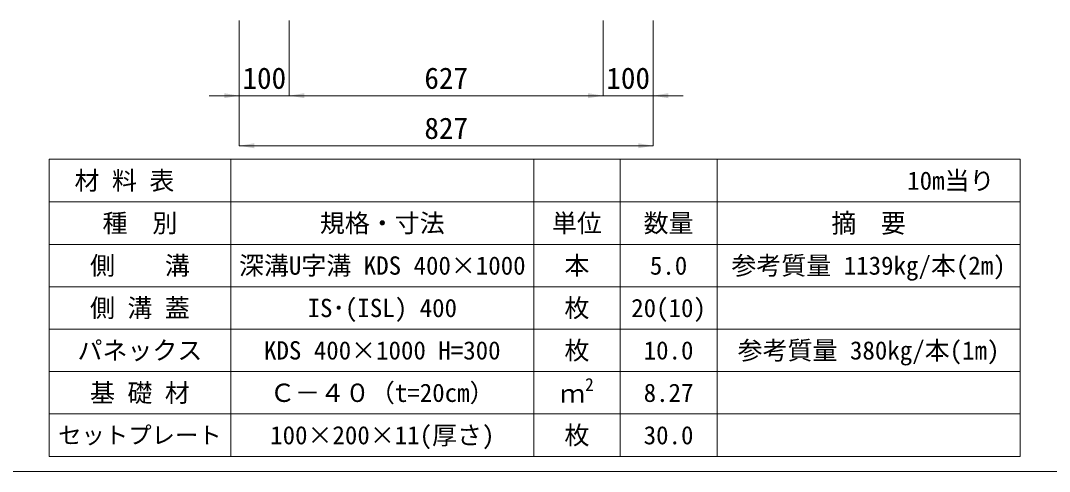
# Model space of a CAD drawing. Units: millimetres at full size. Extents: x 172874 to 217143, y 854931 to 903297.
# Drawn here: x 174241 to 176296, y 854931 to 855831 of the extents above; entities that cross this region are included whole.
import ezdxf
from ezdxf.enums import TextEntityAlignment as Align

# ---------------------------------------------------------------- set-up
doc = ezdxf.new("R2010")
doc.units = ezdxf.units.MM
doc.header["$LTSCALE"] = 20
for name, color, linetype, lineweight in [('Defpoints_3', 8, 'Continuous', 0), ('図枠', 5, 'Continuous', 13), ('寸法・材料表', 7, 'Continuous', 13), ('寸法線', 7, 'Continuous', 13)]:
    doc.layers.add(name, color=color, linetype=linetype, lineweight=lineweight)
doc.styles.add('ＭＳ ゴシック', font='')
doc.styles.add('ＭＳ Ｐゴシック', font='')
doc.styles.get('ＭＳ ゴシック').set_extended_font_data('MS Gothic')
doc.styles.get('ＭＳ Ｐゴシック').set_extended_font_data('MS PGothic')

# ---------------------------------------------------------------- blocks, each defined once
blk = doc.blocks.new('filled_arrow')
at = {"color": 0, "linetype": 'Continuous', "lineweight": -2}
blk.add_solid([(7.5, 1.25), (0, 0), (7.5, -1.25)], dxfattribs=at)

msp = doc.modelspace()

# ---------------------------------------------------------------- linework, layer by layer
at = {"layer": 'Defpoints_3'}
for p, q in [((174298.25, 855554.4), (176237.15, 855554.4)), ((174298.25, 855554.4), (174298.25, 855469.22)), ((174661.25, 855554.4), (174661.25, 855469.22)), ((175266.25, 855554.4), (175266.25, 855469.22)), ((175438.55, 855554.4), (175438.55, 855469.22)), ((175632.15, 855554.4), (175632.15, 855469.22)), ((176237.15, 855554.4), (176237.15, 855469.22))]:
    msp.add_line(p, q, dxfattribs=at)
at = {"layer": '図枠'}
msp.add_line((172874.21, 854931.02), (193274.21, 854931.02), dxfattribs=at)
at = {"layer": '寸法・材料表'}
for p, q in [((174298.25, 855469.22), (176237.15, 855469.22)), ((174298.25, 855469.22), (174298.25, 854961.02)), ((174661.25, 855469.22), (174661.25, 854961.02)), ((175266.25, 855469.22), (175266.25, 854961.02)), ((175438.55, 855469.22), (175438.55, 854961.02)), ((175632.15, 855469.22), (175632.15, 854961.02)), ((176237.15, 855469.22), (176237.15, 854961.02)), ((174298.25, 855384.52), (176237.15, 855384.52)), ((174298.25, 855299.82), (176237.15, 855299.82)), ((174298.25, 855215.12), (176237.15, 855215.12)), ((174298.25, 855130.42), (176237.15, 855130.42)), ((174298.25, 855045.72), (176237.15, 855045.72)), ((174298.25, 854961.02), (176237.15, 854961.02))]:
    msp.add_line(p, q, dxfattribs=at)
at = {"layer": '寸法線'}
for p, q in [((174678.1, 855831.42), (174678.1, 855681.42)), ((174678.1, 855831.42), (174678.1, 855581.42)), ((174778.1, 855831.42), (174778.1, 855681.42)), ((174778.1, 855831.42), (174778.1, 855681.42)), ((175404.7, 855831.42), (175404.7, 855681.42)), ((175404.7, 855831.42), (175404.7, 855681.42)), ((175504.7, 855831.42), (175504.7, 855681.42)), ((175504.7, 855831.42), (175504.7, 855581.42)), ((174618.1, 855681.42), (174838.1, 855681.42)), ((174778.1, 855681.42), (175404.7, 855681.42)), ((175344.7, 855681.42), (175564.7, 855681.42)), ((175504.7, 855581.42), (174678.1, 855581.42))]:
    msp.add_line(p, q, dxfattribs=at)

# ---------------------------------------------------------------- block references
at = {"layer": '寸法線', "xscale": 4, "yscale": 4, "rotation": 180}
for p in [(174678.1, 855681.42), (175404.7, 855681.42), (175404.7, 855681.42), (175504.7, 855581.42)]:
    msp.add_blockref('filled_arrow', p, dxfattribs=at)
at = {"layer": '寸法線', "xscale": 4, "yscale": 4}
for p in [(174778.1, 855681.42), (174778.1, 855681.42), (175504.7, 855681.42), (174678.1, 855581.42)]:
    msp.add_blockref('filled_arrow', p, dxfattribs=at)

# ---------------------------------------------------------------- texts
at = {"layer": '寸法・材料表', "style": 'ＭＳ ゴシック'}
msp.add_text('\u3000材 料 表', height=36.55, dxfattribs=at).set_placement((174299.41, 855511.81), align=Align.MIDDLE_LEFT)
msp.add_text('10m当り\u3000', height=36.55, dxfattribs=at).set_placement((176235.99, 855511.81), align=Align.MIDDLE_RIGHT)
for s, height, p in [('種\u3000別', 36.55, (174479.75, 855426.87)), ('規格・寸法', 36.55, (174963.75, 855426.87)), ('単位', 36.55, (175352.4, 855426.87)), ('数量', 36.55, (175535.35, 855426.87)), ('側\u3000\u3000溝', 36.55, (174479.75, 855342.17)), ('深溝U字溝 KDS 400×1000', 36.55, (174963.75, 855342.17)), ('本', 36.55, (175352.4, 855342.17)), ('5.0', 36.55, (175535.35, 855342.17)), ('参考質量 1139kg/本(2m)', 36.55, (175934.65, 855342.17)), ('側 溝 蓋', 36.55, (174479.75, 855257.47)), ('IS･(ISL) 400', 36.55, (174963.75, 855257.47)), ('枚', 36.55, (175352.4, 855257.47)), ('20(10)', 36.55, (175535.35, 855257.47)), ('パネックス', 36.55, (174479.75, 855172.77)), ('KDS 400×1000 H=300', 36.55, (174963.75, 855172.77)), ('枚', 36.55, (175352.4, 855172.77)), ('参考質量 380kg/本(1m)', 36.55, (175934.65, 855172.77)), ('10.0', 36.55, (175535.35, 855172.77)), ('基 礎 材', 36.55, (174479.75, 855088.07)), ('Ｃ－４０（t=20cm）', 36.55, (174963.75, 855088.07)), ('8.27', 36.55, (175535.35, 855088.07)), ('枚', 36.55, (175352.4, 855003.37)), ('セットプレート', 34.18, (174479.75, 855003.37)), ('100×200×11(厚さ)', 36.55, (174963.75, 855003.37)), ('30.0', 36.55, (175535.35, 855003.37))]:
    msp.add_text(s, height=height, dxfattribs=at).set_placement(p, align=Align.MIDDLE_CENTER)
at = {"layer": '寸法・材料表', "style": 'ＭＳ Ｐゴシック', "width": 0.95}
msp.add_text('摘\u3000要', height=38.1, dxfattribs=at).set_placement((175934.65, 855426.87), align=Align.MIDDLE_CENTER)
at = {"layer": '寸法・材料表', "style": 'ＭＳ ゴシック'}
for s, height, p in [('2', 25.59, (175368.6, 855084.1)), ('ｍ', 36.55, (175318.75, 855057.15))]:
    msp.add_text(s, height=height, dxfattribs=at).set_placement(p, align=Align.BOTTOM_LEFT)
at = {"layer": '寸法線', "style": 'ＭＳ ゴシック'}
for s, p in [('100', (174728.1, 855716.42)), ('627', (175091.4, 855716.42)), ('100', (175454.7, 855716.42)), ('827', (175091.4, 855616.42))]:
    msp.add_text(s, height=42.72, dxfattribs=at).set_placement(p, align=Align.MIDDLE_CENTER)

doc.saveas('drawing.dxf')
